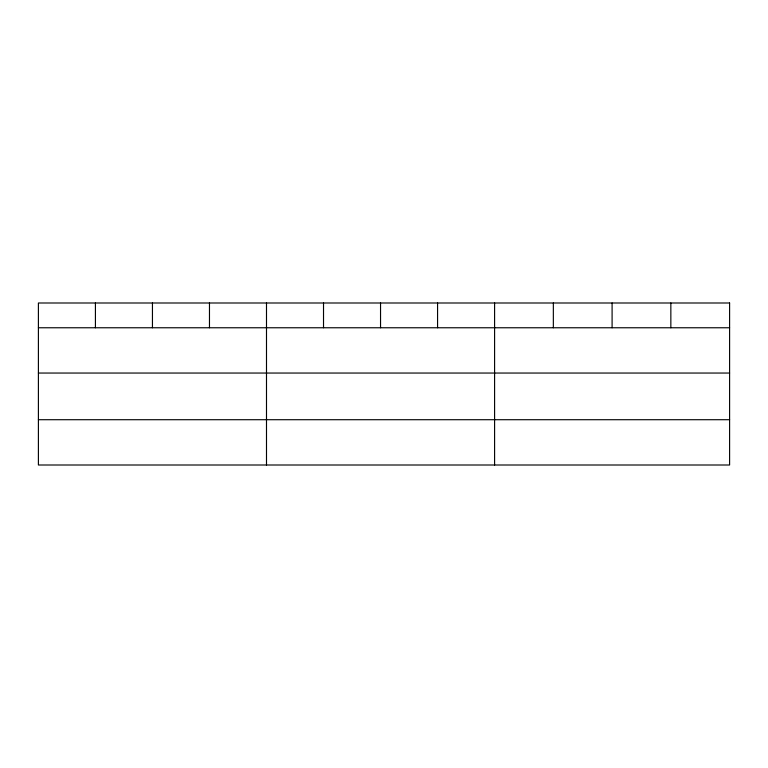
<?xml version="1.0" encoding="UTF-8"?>
<svg xmlns="http://www.w3.org/2000/svg" width="768" height="768" viewBox="0 0 768 768"><rect width="100%" height="100%" fill="white"/><g stroke="black" fill="none" stroke-linecap="round" stroke-linejoin="round"><path stroke-width="1.15" d="M38.4 327.763L729.6 327.763M38.4 373.046L729.6 373.046M38.4 419.712L729.6 419.712M670.848 302.995L670.848 327.763M612.096 302.995L612.096 327.763M553.344 302.995L553.344 327.763M494.592 302.995L494.592 465.005M437.568 302.995L437.568 327.763M380.544 302.995L380.544 327.763M323.52 302.995L323.52 327.763M266.496 302.995L266.496 465.005M209.472 302.995L209.472 327.763M152.448 302.995L152.448 327.763M95.424 302.995L95.424 327.763M729.6 302.995L38.4 302.995L38.4 465.005L729.6 465.005L729.6 302.995"/></g></svg>
